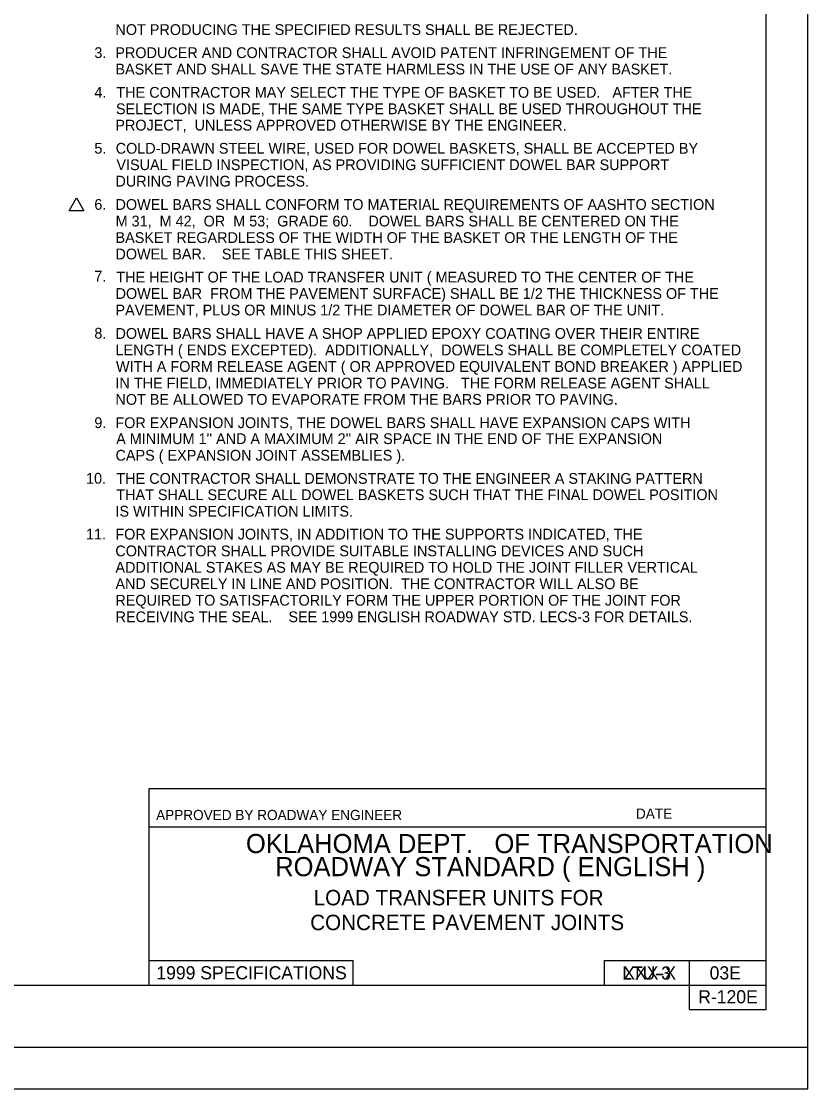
# Model space of a CAD drawing. Extents: x 78 to 441, y -47 to 245.
# Drawn here: x 345 to 440.8, y -46.8 to 83.1 of the extents above; entities that cross this region are included whole.
import ezdxf

# ---------------------------------------------------------------- set-up
doc = ezdxf.new("R2010")
doc.units = 0
doc.layers.add('Default', color=7, linetype='Continuous')
doc.layers.add('Level 1', color=7, linetype='Continuous')

msp = doc.modelspace()

# ---------------------------------------------------------------- linework, layer by layer
at = {"layer": 'Level 1'}
for p, q in [((440.77, -46.82), (440.77, 185.16)), ((435.72, -34.21), (435.72, 172.56)), ((360.55, -10.32), (360.55, -34.21)), ((435.72, -10.32), (360.55, -10.32)), ((360.55, -14.96), (435.72, -14.96)), ((360.55, -31.23), (385.42, -31.23)), ((385.42, -34.21), (385.42, -31.23)), ((416.04, -34.21), (416.04, -31.23)), ((416.04, -31.23), (435.72, -31.23)), ((426.37, -37.19), (426.37, -31.23)), ((107.93, -34.21), (435.72, -34.21)), ((435.72, -37.19), (435.72, -34.21)), ((426.37, -37.19), (435.72, -37.19)), ((92.8, -41.77), (440.77, -41.77)), ((77.67, -46.82), (440.77, -46.82))]:
    msp.add_line(p, q, dxfattribs=at)
msp.add_lwpolyline([(351.74, 61.62), (352.64, 60.06), (350.83, 60.06)], close=True, dxfattribs=at)

# ---------------------------------------------------------------- texts
at = {"layer": 'Default'}
for s, p in [('COLD-DRAWN STEEL WIRE, USED FOR DOWEL BASKETS, SHALL BE ACCEPTED BY', (356.5, 67)), ('VISUAL FIELD INSPECTION, AS PROVIDING SUFFICIENT DOWEL BAR SUPPORT ', (356.59, 65)), ('DURING PAVING PROCESS. ', (356.47, 63))]:
    msp.add_text(s, height=1.3111, dxfattribs=at).set_placement(p)
at = {"layer": 'Level 1'}
for s, height, p in [('NOT PRODUCING THE SPECIFIED RESULTS SHALL BE REJECTED.', 1.3111, (356.47, 81.45)), ('3.', 1.311, (353.9, 78.64)), ('PRODUCER AND CONTRACTOR SHALL AVOID PATENT INFRINGEMENT OF THE ', 1.3111, (356.46, 78.64)), ('BASKET AND SHALL SAVE THE STATE HARMLESS IN THE USE OF ANY BASKET.', 1.3111, (356.47, 76.64)), ('4.', 1.311, (353.91, 73.82)), ('THE CONTRACTOR MAY SELECT THE TYPE OF BASKET TO BE USED.   AFTER THE', 1.3111, (356.59, 73.81)), ('SELECTION IS MADE, THE SAME TYPE BASKET SHALL BE USED THROUGHOUT THE ', 1.3111, (356.53, 71.81)), ('PROJECT,  UNLESS APPROVED OTHERWISE BY THE ENGINEER.', 1.3111, (356.46, 69.82)), ('5.', 1.311, (353.9, 67.01)), ('6.', 1.311, (353.9, 60.17)), ('DOWEL BARS SHALL CONFORM TO MATERIAL REQUIREMENTS OF AASHTO SECTION', 1.3111, (356.48, 60.16)), ('M 31,  M 42,  OR  M 53;  GRADE 60.    DOWEL BARS SHALL BE CENTERED ON THE', 1.3111, (356.49, 58.14)), ('BASKET REGARDLESS OF THE WIDTH OF THE BASKET OR THE LENGTH OF THE', 1.3111, (356.48, 56.13)), ('DOWEL BAR.    SEE TABLE THIS SHEET.', 1.3111, (356.47, 54.13)), ('7.', 1.311, (353.89, 51.43)), ('THE HEIGHT OF THE LOAD TRANSFER UNIT ( MEASURED TO THE CENTER OF THE', 1.3111, (356.59, 51.32)), ('DOWEL BAR  FROM THE PAVEMENT SURFACE) SHALL BE 1/2 THE THICKNESS OF THE ', 1.3111, (356.49, 49.32)), ('PAVEMENT, PLUS OR MINUS 1/2 THE DIAMETER OF DOWEL BAR OF THE UNIT.', 1.3111, (356.47, 47.31)), ('8.', 1.311, (353.9, 44.49)), ('DOWEL BARS SHALL HAVE A SHOP APPLIED EPOXY COATING OVER THEIR ENTIRE ', 1.3111, (356.48, 44.46)), ('LENGTH ( ENDS EXCEPTED).  ADDITIONALLY,  DOWELS SHALL BE COMPLETELY COATED ', 1.3111, (356.48, 42.45)), ('WITH A FORM RELEASE AGENT ( OR APPROVED EQUIVALENT BOND BREAKER ) APPLIED ', 1.3111, (356.54, 40.44)), ('IN THE FIELD, IMMEDIATELY PRIOR TO PAVING.   THE FORM RELEASE AGENT SHALL ', 1.3111, (356.47, 38.42)), ('NOT BE ALLOWED TO EVAPORATE FROM THE BARS PRIOR TO PAVING. ', 1.3111, (356.47, 36.43)), ('9.', 1.311, (353.9, 33.6)), ('FOR EXPANSION JOINTS, THE DOWEL BARS SHALL HAVE EXPANSION CAPS WITH', 1.3111, (356.46, 33.59)), ("A MINIMUM 1'' AND A MAXIMUM 2'' AIR SPACE IN THE END OF THE EXPANSION", 1.3111, (356.56, 31.65)), ('CAPS ( EXPANSION JOINT ASSEMBLIES ).', 1.3111, (356.48, 29.63)), ('10.', 1.311, (352.89, 26.83)), ('THE CONTRACTOR SHALL DEMONSTRATE TO THE ENGINEER A STAKING PATTERN ', 1.3111, (356.59, 26.81)), ('THAT SHALL SECURE ALL DOWEL BASKETS SUCH THAT THE FINAL DOWEL POSITION ', 1.3111, (356.58, 24.83)), ('IS WITHIN SPECIFICATION LIMITS.', 1.3111, (356.47, 22.82)), ('11.', 1.311, (352.89, 20.04)), ('FOR EXPANSION JOINTS, IN ADDITION TO THE SUPPORTS INDICATED, THE ', 1.3111, (356.46, 20.03)), ('CONTRACTOR SHALL PROVIDE SUITABLE INSTALLING DEVICES AND SUCH ', 1.3111, (356.46, 17.99)), ('ADDITIONAL STAKES AS MAY BE REQUIRED TO HOLD THE JOINT FILLER VERTICAL', 1.3111, (356.47, 15.99)), ('AND SECURELY IN LINE AND POSITION.  THE CONTRACTOR WILL ALSO BE ', 1.3111, (356.47, 13.99)), ('REQUIRED TO SATISFACTORILY FORM THE UPPER PORTION OF THE JOINT FOR ', 1.3111, (356.46, 11.98)), ('RECEIVING THE SEAL.    SEE 1999 ENGLISH ROADWAY STD. LECS-3 FOR DETAILS.', 1.3111, (356.49, 9.97)), ('APPROVED BY ROADWAY ENGINEER', 1.2368, (361.42, -14.12)), ('DATE', 1.237, (419.86, -13.95)), ('OKLAHOMA DEPT.   OF TRANSPORTATION', 2.3273, (372.36, -18.14)), ('ROADWAY STANDARD ( ENGLISH )', 2.3273, (375.92, -20.95)), ('LOAD TRANSFER UNITS FOR', 1.8777, (380.61, -24.5)), ('CONCRETE PAVEMENT JOINTS', 1.8777, (380.19, -27.52)), ('1999 SPECIFICATIONS', 1.6, (361.45, -33.51)), ('LTU-3', 1.6, (418.18, -33.54)), ('XXX-X', 1.6, (418.31, -33.53)), ('03E', 1.6, (428.83, -33.52)), ('R-120E', 1.6, (427.44, -36.43))]:
    msp.add_text(s, height=height, dxfattribs=at).set_placement(p)

doc.saveas('drawing.dxf')
